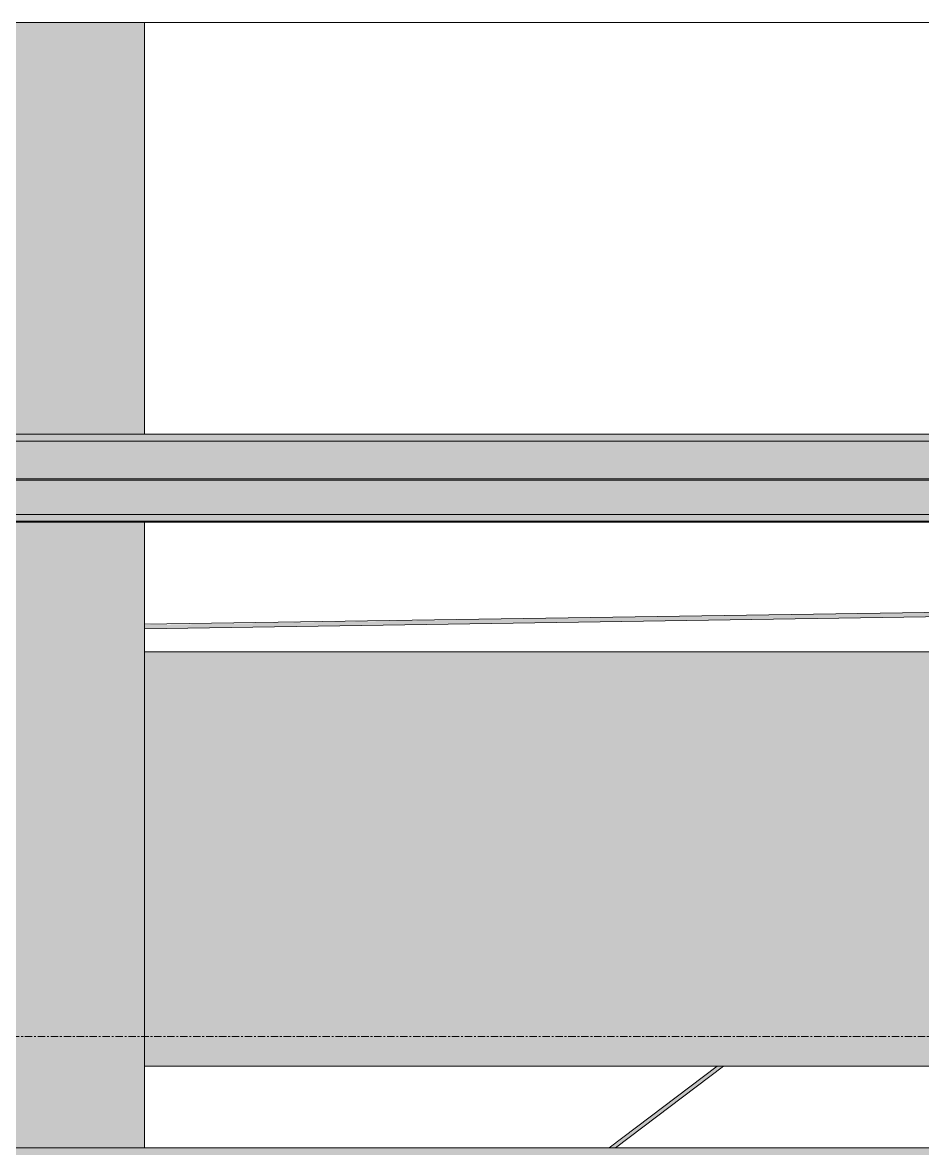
# Model space of a CAD drawing. Header units: inches. Extents: x 20426 to 92531, y -195 to 750.
# Drawn here: x 26767 to 26827.8, y 244.2 to 320.5 of the extents above; entities that cross this region are included whole.
import ezdxf

# ---------------------------------------------------------------- set-up
doc = ezdxf.new("R2010")
doc.units = ezdxf.units.IN
doc.header["$MEASUREMENT"] = 0
doc.linetypes.add('Grid Line 1_2_', pattern=[0.875, 0.5, -0.125, 0.125, -0.125])
for name, color, linetype, lineweight in [('A-FLOR-LEVL', 51, 'Continuous', 9), ('M-HVAC-DUCT', 70, 'Continuous', 9), ('Q-SPCQ', 91, 'Continuous', 9), ('S-BEAM', 12, 'Continuous', 9), ('S-COLS', 52, 'Continuous', 9)]:
    doc.layers.add(name, color=color, linetype=linetype, lineweight=lineweight)

# ---------------------------------------------------------------- blocks, each defined once
blk = doc.blocks.new('Girt_Z - 8_D-904143-Elevation - South')
at = {"layer": 'S-BEAM'}
h = blk.add_hatch(color=256, dxfattribs=at)
h.paths.add_polyline_path([(26260.89, 244), (26260.89, 244.482), (22796.272, 244.482), (22796.272, 244), (26260.166, 244)], flags=0)
h.paths.add_polyline_path([(22792.65, 244), (22792.65, 244.482), (22792.15, 244.482), (22792.15, 244)], flags=0)
blk.add_line((22796.272, 244.482), (26260.89, 244.482), dxfattribs=at)
blk = doc.blocks.new('Girt_Z - 8_D-915553-Elevation - South')
at = {"layer": 'S-BEAM'}
h = blk.add_hatch(color=256, dxfattribs=at)
h.paths.add_polyline_path([(26225.608, 292.25), (26260.89, 292.25), (26260.89, 292.732), (22796.272, 292.732), (22796.272, 292.25), (26087.376, 292.25)], flags=0)
h.paths.add_polyline_path([(22792.65, 292.25), (22792.65, 292.732), (22792.15, 292.732), (22792.15, 292.25)], flags=0)
h = blk.add_hatch(color=256, dxfattribs=at)
h.paths.add_polyline_path([(26260.89, 289.883), (26260.89, 292.25), (22796.272, 292.25), (22796.272, 289.883), (26225.608, 289.883)], flags=0)
h.paths.add_polyline_path([(22792.65, 289.883), (22792.65, 292.25), (22792.15, 292.25), (22792.15, 289.883)], flags=0)
h = blk.add_hatch(color=256, dxfattribs=at)
h.paths.add_polyline_path([(26225.608, 289.695), (26260.89, 289.72), (26260.89, 289.883), (22796.272, 289.883), (22796.272, 289.695), (26087.376, 289.695)], flags=0)
h.paths.add_polyline_path([(22792.15, 289.695), (22792.65, 289.72), (22792.65, 289.883), (22792.15, 289.883), (22792.15, 289.72)], flags=0)
h = blk.add_hatch(color=256, dxfattribs=at)
h.paths.add_polyline_path([(24739.614, 289.62), (26260.89, 289.658), (26260.89, 289.695), (22796.272, 289.658), (22796.272, 289.62), (24730.975, 289.62)], flags=0)
h.paths.add_polyline_path([(22792.65, 289.62), (22792.65, 289.695), (22792.15, 289.658), (22792.15, 289.62)], flags=0)
h = blk.add_hatch(color=256, dxfattribs=at)
h.paths.add_polyline_path([(26225.608, 287.301), (26260.89, 287.301), (26260.89, 289.62), (22796.272, 289.62), (22796.272, 287.301), (26087.376, 287.301)], flags=0)
h.paths.add_polyline_path([(22792.65, 287.301), (22792.65, 289.62), (22792.15, 289.62), (22792.15, 287.301)], flags=0)
h = blk.add_hatch(color=256, dxfattribs=at)
h.paths.add_polyline_path([(26260.89, 286.852), (26260.89, 287.301), (22796.272, 287.301), (22796.272, 286.852), (26225.608, 286.852)], flags=0)
h.paths.add_polyline_path([(22792.15, 286.852), (22792.65, 286.852), (22792.65, 287.301), (22792.15, 287.301)], flags=0)
h = blk.add_hatch(color=256, dxfattribs=at)
h.paths.add_polyline_path([(26260.89, 286.768), (26260.89, 286.852), (22796.272, 286.852), (22796.272, 286.768), (26225.608, 286.768)], flags=0)
h.paths.add_polyline_path([(22792.65, 286.768), (22792.65, 286.852), (22792.15, 286.852), (22792.15, 286.768)], flags=0)
for p, q in [((22796.272, 292.732), (26260.89, 292.732)), ((22796.272, 292.25), (26260.89, 292.25)), ((22796.272, 289.695), (26260.89, 289.695)), ((22796.272, 289.62), (26260.89, 289.62)), ((22796.272, 287.301), (26260.89, 287.301)), ((22796.272, 286.852), (26260.89, 286.852)), ((22796.272, 286.768), (26260.89, 286.768))]:
    blk.add_line(p, q, dxfattribs=at)
blk = doc.blocks.new('Basketball_Backstop-Performance_Sports_Systems-3103-Ceiling_Hung - 27_-0_ to 27_-11 7_8_-V44-Elevation - South')
at = {"layer": 'Q-SPCQ'}
h = blk.add_hatch(color=256, dxfattribs=at)
h.paths.add_polyline_path([(24770.131, 278.622), (24813.89, 279.345), (24813.89, 279.602), (24770.122, 278.889), (24770.132, 278.628)], flags=0)
h.paths.add_polyline_path([(24768.488, 278.639), (24768.503, 278.823), (24768.46, 278.793), (24768.482, 278.642)], flags=0)
h.paths.add_polyline_path([(24831.89, 279.564), (24909.169, 280.787), (24909.112, 280.937), (24908.857, 280.978), (24908.857, 281.049), (24877.846, 280.577), (24831.89, 279.83), (24831.89, 279.566)], flags=0)
h.paths.add_polyline_path([(24911.542, 280.829), (24911.549, 280.873), (24911.54, 280.833)], flags=0)
h = blk.add_hatch(color=256, dxfattribs=at)
h.paths.add_polyline_path([(24831.89, 220.418), (24855.763, 238.518), (24855.427, 238.518), (24831.89, 220.685), (24831.89, 220.418)], flags=0)
h.paths.add_polyline_path([(24863.5, 244.482), (24863.733, 244.482), (24870.95, 250), (24870.62, 250), (24863.402, 244.482), (24863.472, 244.482)], flags=0)
h.paths.add_polyline_path([(24907.984, 278), (24908.086, 278), (24910.335, 279.746), (24910.204, 279.914), (24910.044, 279.747), (24909.985, 279.687), (24909.826, 279.629), (24907.733, 278), (24907.982, 278)], flags=0)
for p, q in [((24908.857, 281.049), (24831.89, 279.876)), ((24831.89, 279.564), (24909.169, 280.742)), ((24870.62, 250), (24863.319, 244.482)), ((24863.733, 244.482), (24871.035, 250))]:
    blk.add_line(p, q, dxfattribs=at)
blk = doc.blocks.new('W-Wide Flange - W8X21-946647-Elevation - South')
at = {"layer": 'S-BEAM'}
blk.add_line((22796.39, 320.546), (26270.39, 320.546), dxfattribs=at)

msp = doc.modelspace()

# ---------------------------------------------------------------- hatches: boundary and pattern name
at = {"layer": 'M-HVAC-DUCT', "lineweight": 5}
h = msp.add_hatch(color=256, dxfattribs=at)
h.paths.add_polyline_path([(26345.681, 264), (26467.714, 264), (26467.714, 278), (26345.681, 278), (26345.681, 266.431)], flags=0)
h.paths.add_polyline_path([(26993.96, 264), (27046.714, 264), (27046.714, 278), (26775.214, 278), (26775.214, 264), (26959.402, 264)], flags=0)
h.paths.add_polyline_path([(27743.681, 264), (27743.681, 278), (27643.714, 277.985), (27643.714, 264), (27736.957, 264)], flags=0)
h.paths.add_polyline_path([(27064.714, 264), (27336.214, 264), (27336.214, 278), (27064.714, 278), (27064.714, 265.25)], flags=0)
h.paths.add_polyline_path([(26485.714, 264), (26757.214, 264), (26757.214, 278), (26485.714, 278), (26485.714, 264.244)], flags=0)
h.paths.add_polyline_path([(27354.214, 264), (27625.714, 264), (27625.714, 278), (27354.214, 278), (27354.214, 265.754)], flags=0)
h = msp.add_hatch(color=256, dxfattribs=at)
h.paths.add_polyline_path([(26345.681, 250), (26467.714, 250), (26467.714, 264), (26345.681, 264), (26345.681, 250.213)], flags=0)
h.paths.add_polyline_path([(26485.714, 250), (26757.214, 250), (26757.214, 264), (26485.714, 264), (26485.714, 250.191)], flags=0)
h.paths.add_polyline_path([(27046.714, 250), (27046.714, 264), (26775.214, 264), (26775.214, 250), (26993.96, 250)], flags=0)
h.paths.add_polyline_path([(27132.192, 250), (27336.214, 250), (27336.214, 264), (27064.714, 264), (27064.714, 250)], flags=0)
h.paths.add_polyline_path([(27354.214, 250), (27625.714, 250.018), (27625.714, 264), (27354.214, 264), (27354.214, 250.059)], flags=0)
h.paths.add_polyline_path([(27643.714, 250), (27743.681, 250), (27743.681, 264), (27643.714, 264), (27643.714, 250.015)], flags=0)
at = {"layer": 'S-COLS', "lineweight": 5}
h = msp.add_hatch(color=256, dxfattribs=at)
h.paths.add_polyline_path([(26757.214, 196.232), (26775.214, 196.232), (26775.214, 238.518), (26757.214, 238.518), (26757.214, 207.659)], flags=0)
h.paths.add_polyline_path([(26757.214, 244.482), (26775.214, 244.482), (26775.214, 286.768), (26757.214, 286.768), (26757.214, 245.165)], flags=0)
h.paths.add_polyline_path([(26775.214, 292.732), (26775.214, 320.546), (26757.214, 320.546), (26757.214, 292.732)], flags=0)

# ---------------------------------------------------------------- linework, layer by layer
at = {"layer": 'A-FLOR-LEVL', "linetype": 'Grid Line 1_2_'}
msp.add_line((23922.495, 252), (28374.343, 252), dxfattribs=at)
at = {"layer": 'M-HVAC-DUCT'}
for p, q in [((27046.714, 278), (26775.214, 278)), ((26775.214, 250), (27046.714, 250))]:
    msp.add_line(p, q, dxfattribs=at)
at = {"layer": 'S-COLS'}
for p, q in [((26775.214, 320.546), (26775.214, 292.732)), ((26775.214, 286.768), (26775.214, 244.482))]:
    msp.add_line(p, q, dxfattribs=at)

# ---------------------------------------------------------------- block references
at = {"layer": 'Q-SPCQ'}
msp.add_blockref('Basketball_Backstop-Performance_Sports_Systems-3103-Ceiling_Hung - 27_-0_ to 27_-11 7_8_-V44-Elevation - South', (1943.324, 0), dxfattribs=at)
at = {"layer": 'S-BEAM'}
for name in ['W-Wide Flange - W8X21-946647-Elevation - South', 'Girt_Z - 8_D-915553-Elevation - South', 'Girt_Z - 8_D-904143-Elevation - South']:
    msp.add_blockref(name, (1943.324, 0), dxfattribs=at)

doc.saveas('drawing.dxf')
